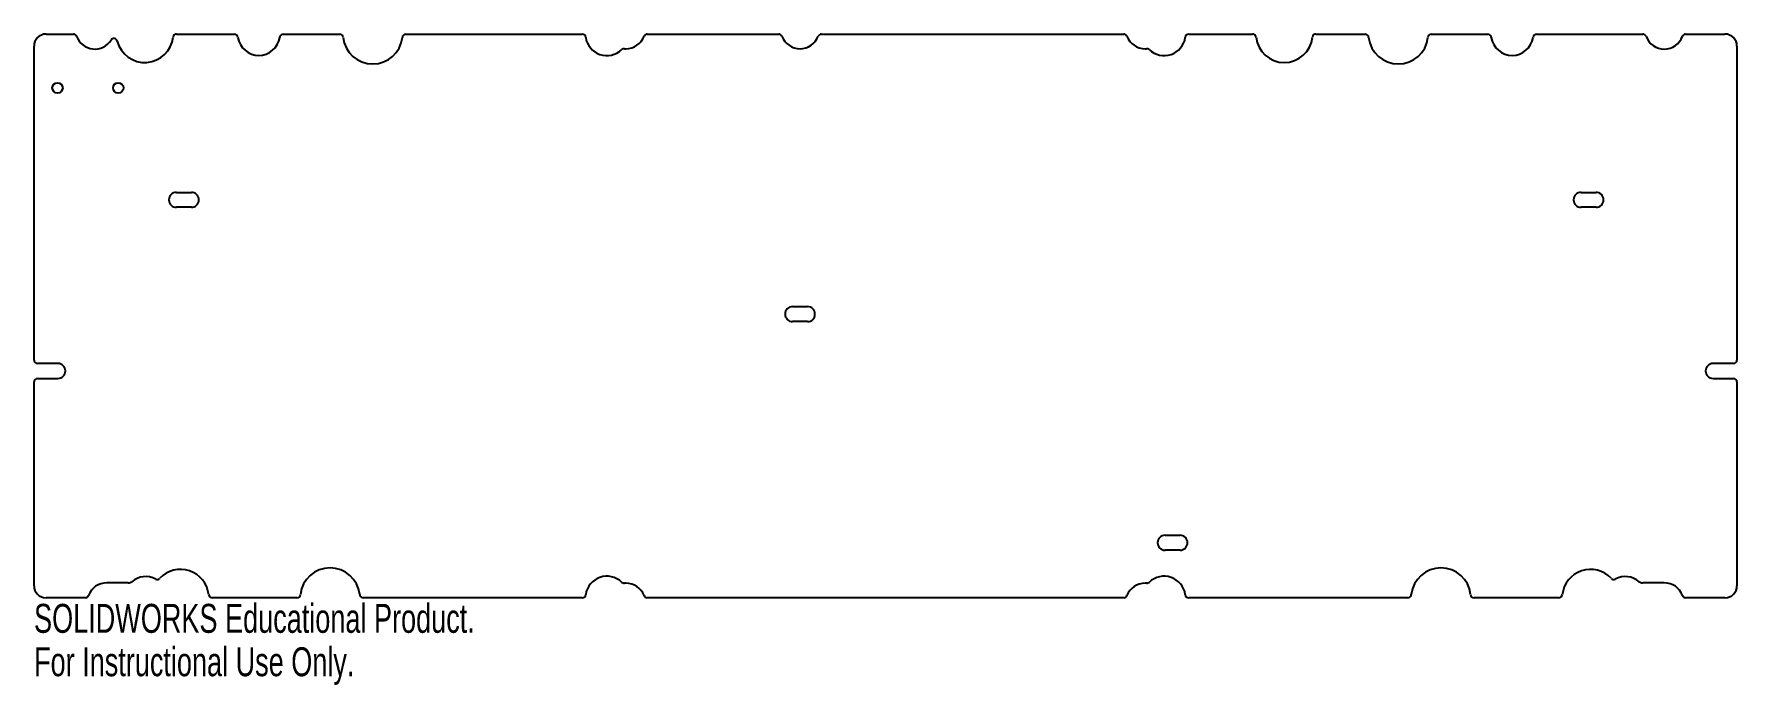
# Model space of a CAD drawing. Header units: millimetres. Extents: x -142 to 142, y -62 to 47.
import ezdxf

# ---------------------------------------------------------------- set-up
doc = ezdxf.new("R2010")
doc.units = ezdxf.units.MM
doc.styles.add('SLDTEXTSTYLE0', font='TXT', dxfattribs={"width": 0.7})

msp = doc.modelspace()

# ---------------------------------------------------------------- linework, layer by layer
at = {"color": 7, "linetype": 'Continuous'}
for p, q in [((-140.35, 47.1), (-135.77, 47.1)), ((-118.54, 47.1), (-108.84, 47.1)), ((-100.71, 47.1), (-91.25, 47.1)), ((-80.2, 47.1), (-50.69, 47.1)), ((-39.83, 47.1), (-17.85, 47.1)), ((-10.72, 47.1), (39.83, 47.1)), ((50.69, 47.1), (61.38, 47.1)), ((71.96, 47.1), (80.2, 47.1)), ((91.25, 47.1), (100.71, 47.1)), ((108.84, 47.1), (126.63, 47.1)), ((133.77, 47.1), (140.35, 47.1)), ((-142.35, -7.38), (-142.35, 45.1)), ((-43.63, 44.65), (-43.4, 44.65)), ((43.4, 44.65), (43.63, 44.65)), ((142.35, 45.1), (142.35, -7.38)), ((-118.55, 20.65), (-116.05, 20.65)), ((116.3, 20.65), (118.8, 20.65)), ((-116.05, 18.15), (-118.55, 18.15)), ((118.8, 18.15), (116.3, 18.15)), ((-15.54, 1.55), (-13.04, 1.55)), ((-13.04, -0.95), (-15.54, -0.95)), ((-138.35, -7.95), (-141.78, -7.95)), ((141.78, -7.95), (138.35, -7.95)), ((-142.35, -45.1), (-142.35, -11.02)), ((-141.78, -10.45), (-138.35, -10.45)), ((138.35, -10.45), (141.78, -10.45)), ((142.35, -11.02), (142.35, -45.1)), ((46.75, -36.65), (49.25, -36.65)), ((49.25, -39.15), (46.75, -39.15)), ((-126.63, -44.6), (-130.2, -44.6)), ((-43.4, -44.65), (-43.63, -44.65)), ((43.63, -44.65), (43.4, -44.65)), ((130.2, -44.6), (126.63, -44.6)), ((-133.77, -47.1), (-140.35, -47.1)), ((-98.4, -47.1), (-112.58, -47.1)), ((-50.69, -47.1), (-87.34, -47.1)), ((39.83, -47.1), (-39.83, -47.1)), ((87.34, -47.1), (50.69, -47.1)), ((112.58, -47.1), (98.4, -47.1)), ((140.35, -47.1), (133.77, -47.1))]:
    msp.add_line(p, q, dxfattribs=at)
for centre in [(-138.43, 38.1), (-128.27, 38.1)]:
    msp.add_circle(centre, 0.875, dxfattribs=at)
for centre, radius, start, end in [((-140.35, 45.1), 2, 90, 180), ((-135.77, 46.53), 0.57, 20.0526, 90), ((-132.2, 47.83), 3.23, 200.0526, 327.6011), ((-128.99, 45.8), 0.57, 14.1884, 147.6011), ((-123.83, 47.1), 4.75, 194.1884, 353.8494), ((-118.54, 46.53), 0.57, 90, 173.8494), ((-108.84, 46.53), 0.57, 360, 90), ((-104.77, 47.08), 3.54, 188.9864, 351.0136), ((-100.71, 46.53), 0.57, 90, 180), ((-91.25, 46.53), 0.57, 360, 90), ((-85.72, 47.09), 4.99, 186.461, 353.539), ((-80.2, 46.53), 0.57, 90, 180), ((-50.69, 46.53), 0.57, 360, 90), ((-46.59, 47.08), 3.58, 188.7745, 313.7565), ((-43.4, 47.9), 3.25, 270, 338.9834), ((-39.83, 46.53), 0.57, 90, 158.9834), ((-17.85, 46.53), 0.57, 21.0166, 90), ((-14.29, 47.9), 3.25, 201.0166, 338.9834), ((-10.72, 46.53), 0.57, 90, 158.9834), ((39.83, 46.53), 0.57, 21.0166, 90), ((43.4, 47.9), 3.25, 201.0166, 270), ((46.59, 47.08), 3.58, 226.2435, 351.2255), ((50.69, 46.53), 0.57, 90, 180), ((61.38, 46.53), 0.57, 6.1506, 90), ((66.67, 47.1), 4.75, 186.1506, 353.8494), ((71.96, 46.53), 0.57, 90, 173.8494), ((80.2, 46.53), 0.57, 360, 90), ((85.73, 47.09), 4.99, 186.461, 353.539), ((91.25, 46.53), 0.57, 90, 180), ((100.71, 46.53), 0.57, 360, 90), ((104.78, 47.08), 3.54, 188.9864, 351.0136), ((108.84, 46.53), 0.57, 90, 180), ((126.63, 46.53), 0.57, 20.0526, 90), ((130.2, 47.83), 3.23, 200.0526, 339.9474), ((133.77, 46.53), 0.57, 90, 159.9474), ((140.35, 45.1), 2, 0, 90), ((-43.63, 43.85), 0.8, 90, 126.87), ((43.63, 43.85), 0.8, 53.13, 90), ((-118.55, 19.4), 1.25, 90, 270), ((-116.05, 19.4), 1.25, 270, 90), ((116.3, 19.4), 1.25, 90, 270), ((118.8, 19.4), 1.25, 270, 90), ((-15.54, 0.3), 1.25, 90, 270), ((-13.04, 0.3), 1.25, 270, 90), ((-141.78, -7.38), 0.57, 180, 270), ((-138.35, -9.2), 1.25, 270, 90), ((138.35, -9.2), 1.25, 90, 270), ((141.78, -7.38), 0.57, 270, 0), ((-141.78, -11.02), 0.57, 90, 180), ((141.78, -11.02), 0.57, 0, 90), ((46.75, -37.9), 1.25, 90, 270), ((49.25, -37.9), 1.25, 270, 90), ((-117.87, -47.1), 4.75, 6.1506, 136.7623), ((-92.87, -47.09), 4.99, 6.461, 173.539), ((92.87, -47.09), 4.99, 6.461, 173.539), ((117.87, -47.1), 4.75, 43.2377, 173.8494), ((-140.35, -45.1), 2, 180, 270), ((-130.2, -47.83), 3.23, 90, 159.9474), ((-126.63, -43.4), 1.2, 270, 300.9636), ((-123.67, -47.09), 3.54, 62.0664, 131.3298), ((-121.75, -43.46), 0.57, 242.0664, 316.7623), ((-46.59, -47.08), 3.58, 46.2435, 171.2255), ((-43.63, -43.85), 0.8, 233.13, 270), ((-43.4, -47.9), 3.25, 21.0166, 90), ((43.4, -47.9), 3.25, 90, 158.9834), ((43.63, -43.85), 0.8, 270, 306.87), ((46.59, -47.08), 3.58, 8.7745, 133.7565), ((121.75, -43.46), 0.57, 223.2377, 297.9336), ((123.67, -47.09), 3.54, 48.6702, 117.9336), ((126.63, -43.4), 1.2, 239.0364, 270), ((130.2, -47.83), 3.23, 20.0526, 90), ((140.35, -45.1), 2, 270, 0), ((-133.77, -46.53), 0.57, 270, 339.9474), ((-112.58, -46.53), 0.57, 186.1506, 270), ((-98.4, -46.53), 0.57, 270, 0), ((-87.34, -46.53), 0.57, 180, 270), ((-50.69, -46.53), 0.57, 270, 0), ((-39.83, -46.53), 0.57, 201.0166, 270), ((39.83, -46.53), 0.57, 270, 338.9834), ((50.69, -46.53), 0.57, 180, 270), ((87.34, -46.53), 0.57, 270.005, 0), ((98.4, -46.53), 0.57, 180, 270), ((112.58, -46.53), 0.57, 270, 353.8494), ((133.77, -46.53), 0.57, 200.0526, 270)]:
    msp.add_arc(centre, radius, start, end, dxfattribs=at)

# ---------------------------------------------------------------- texts
at = {"color": 7, "linetype": 'Continuous', "char_height": 4.8336, "attachment_point": 1, "style": 'SLDTEXTSTYLE0'}
for s, insert in [('SOLIDWORKS Educational Product.', (-142.35, -48.12)), ('For Instructional Use Only.', (-142.35, -55.37))]:
    msp.add_mtext(s, dxfattribs=dict(at, insert=insert))

doc.saveas('drawing.dxf')
